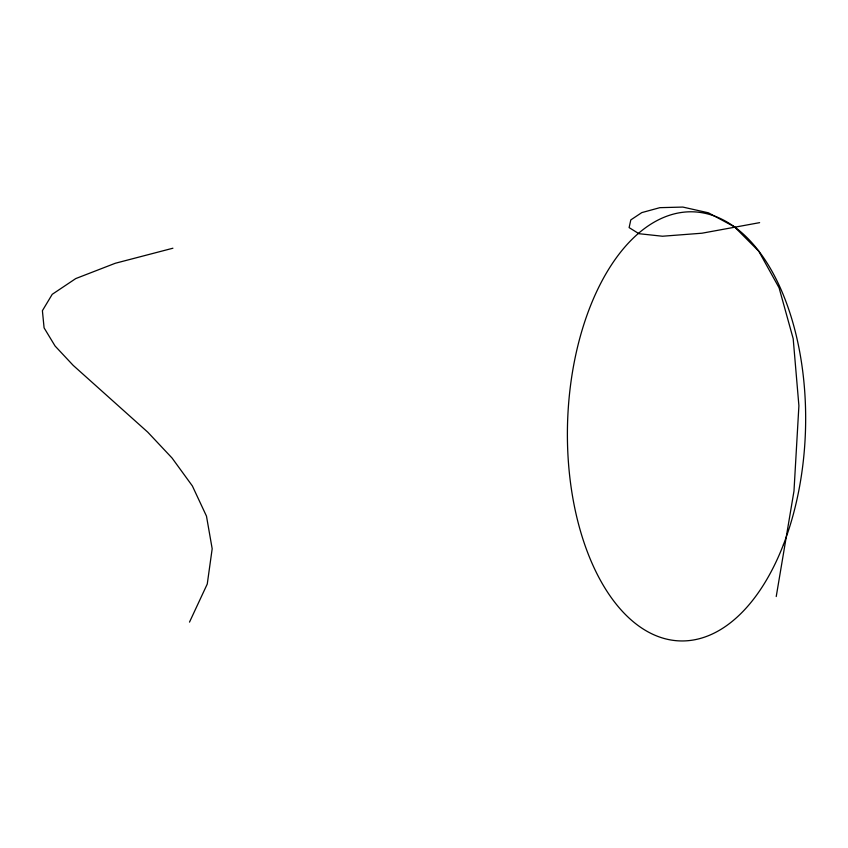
<?xml version="1.0" encoding="UTF-8"?>
<svg xmlns="http://www.w3.org/2000/svg" width="848" height="848" viewBox="0 0 848 848"><rect width="100%" height="100%" fill="white"/><g stroke="black" fill="none" stroke-linecap="round" stroke-linejoin="round"><path stroke-width="1.27" d="M776.227 596.547L793.982 491.056L798.901 405.757L793.187 338.67L779.079 287.811L758.769 251.209L734.485 226.861L708.43 212.816L682.82 207.071L659.871 207.665L641.798 212.604L630.806 219.908L629.121 227.603L638.936 233.698L662.489 236.232L701.974 233.211L759.617 222.653M189.507 622.114L207.262 584.028L212.18 548.762L206.477 516.135L192.369 485.946L172.059 458.026L147.775 432.183L73.161 365.35L55.078 346.016L44.085 327.858L42.4 310.686L52.226 294.32L75.769 278.568L115.264 263.272L172.907 248.22M783.414 544.692A214.65 119.017 -88.3 0 0 698.052 212.17A214.65 119.017 -88.3 0 0 578.039 522.209A214.65 119.017 -88.3 0 0 783.414 544.692"/></g></svg>
